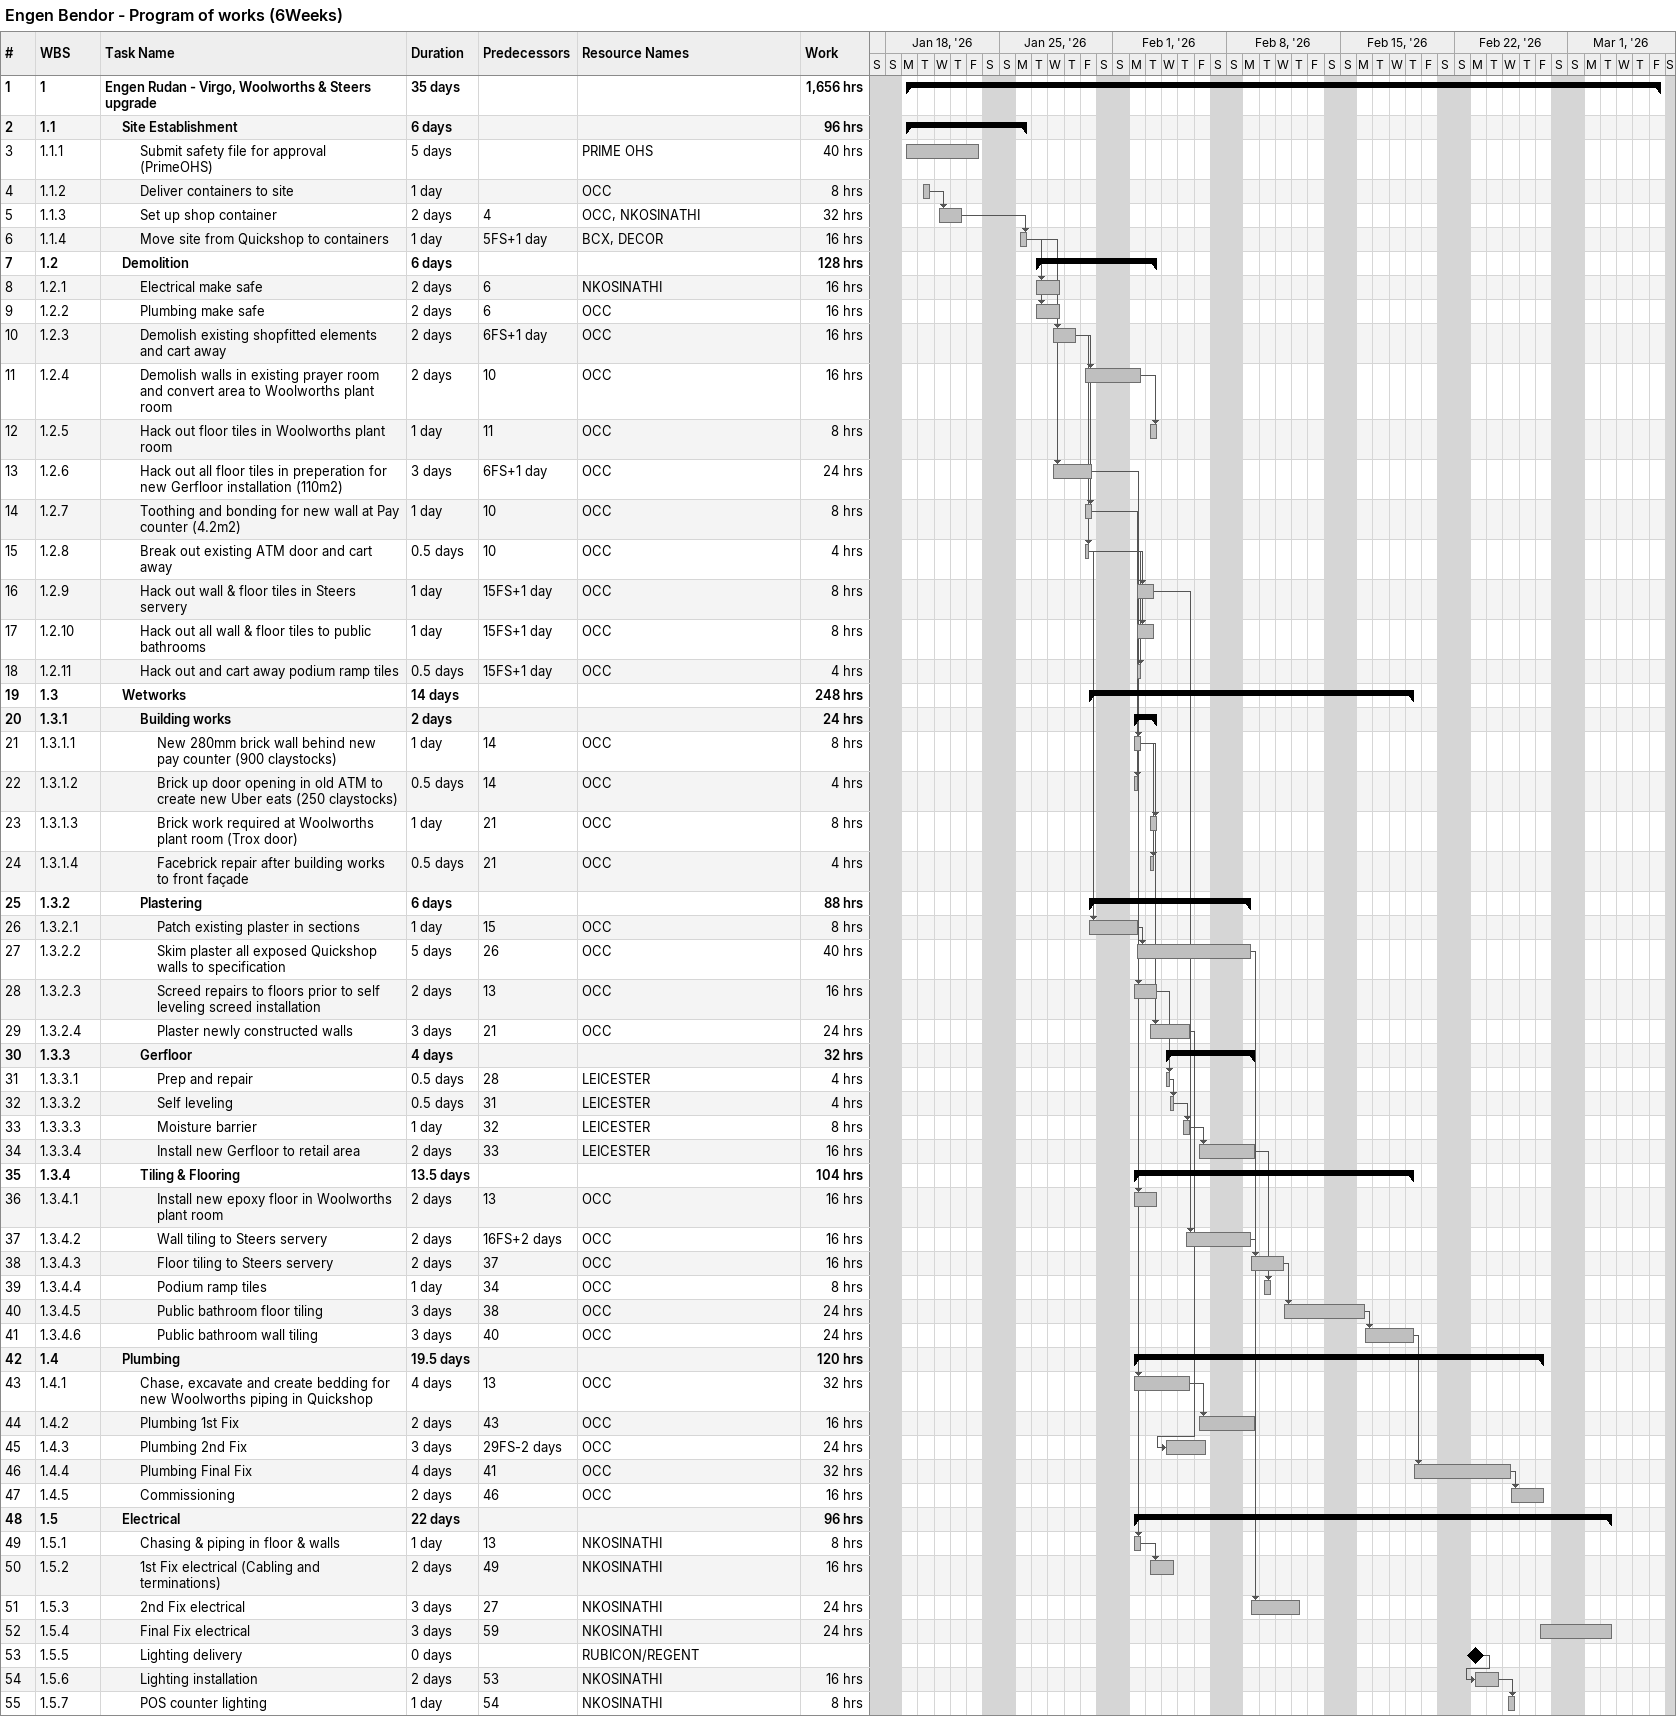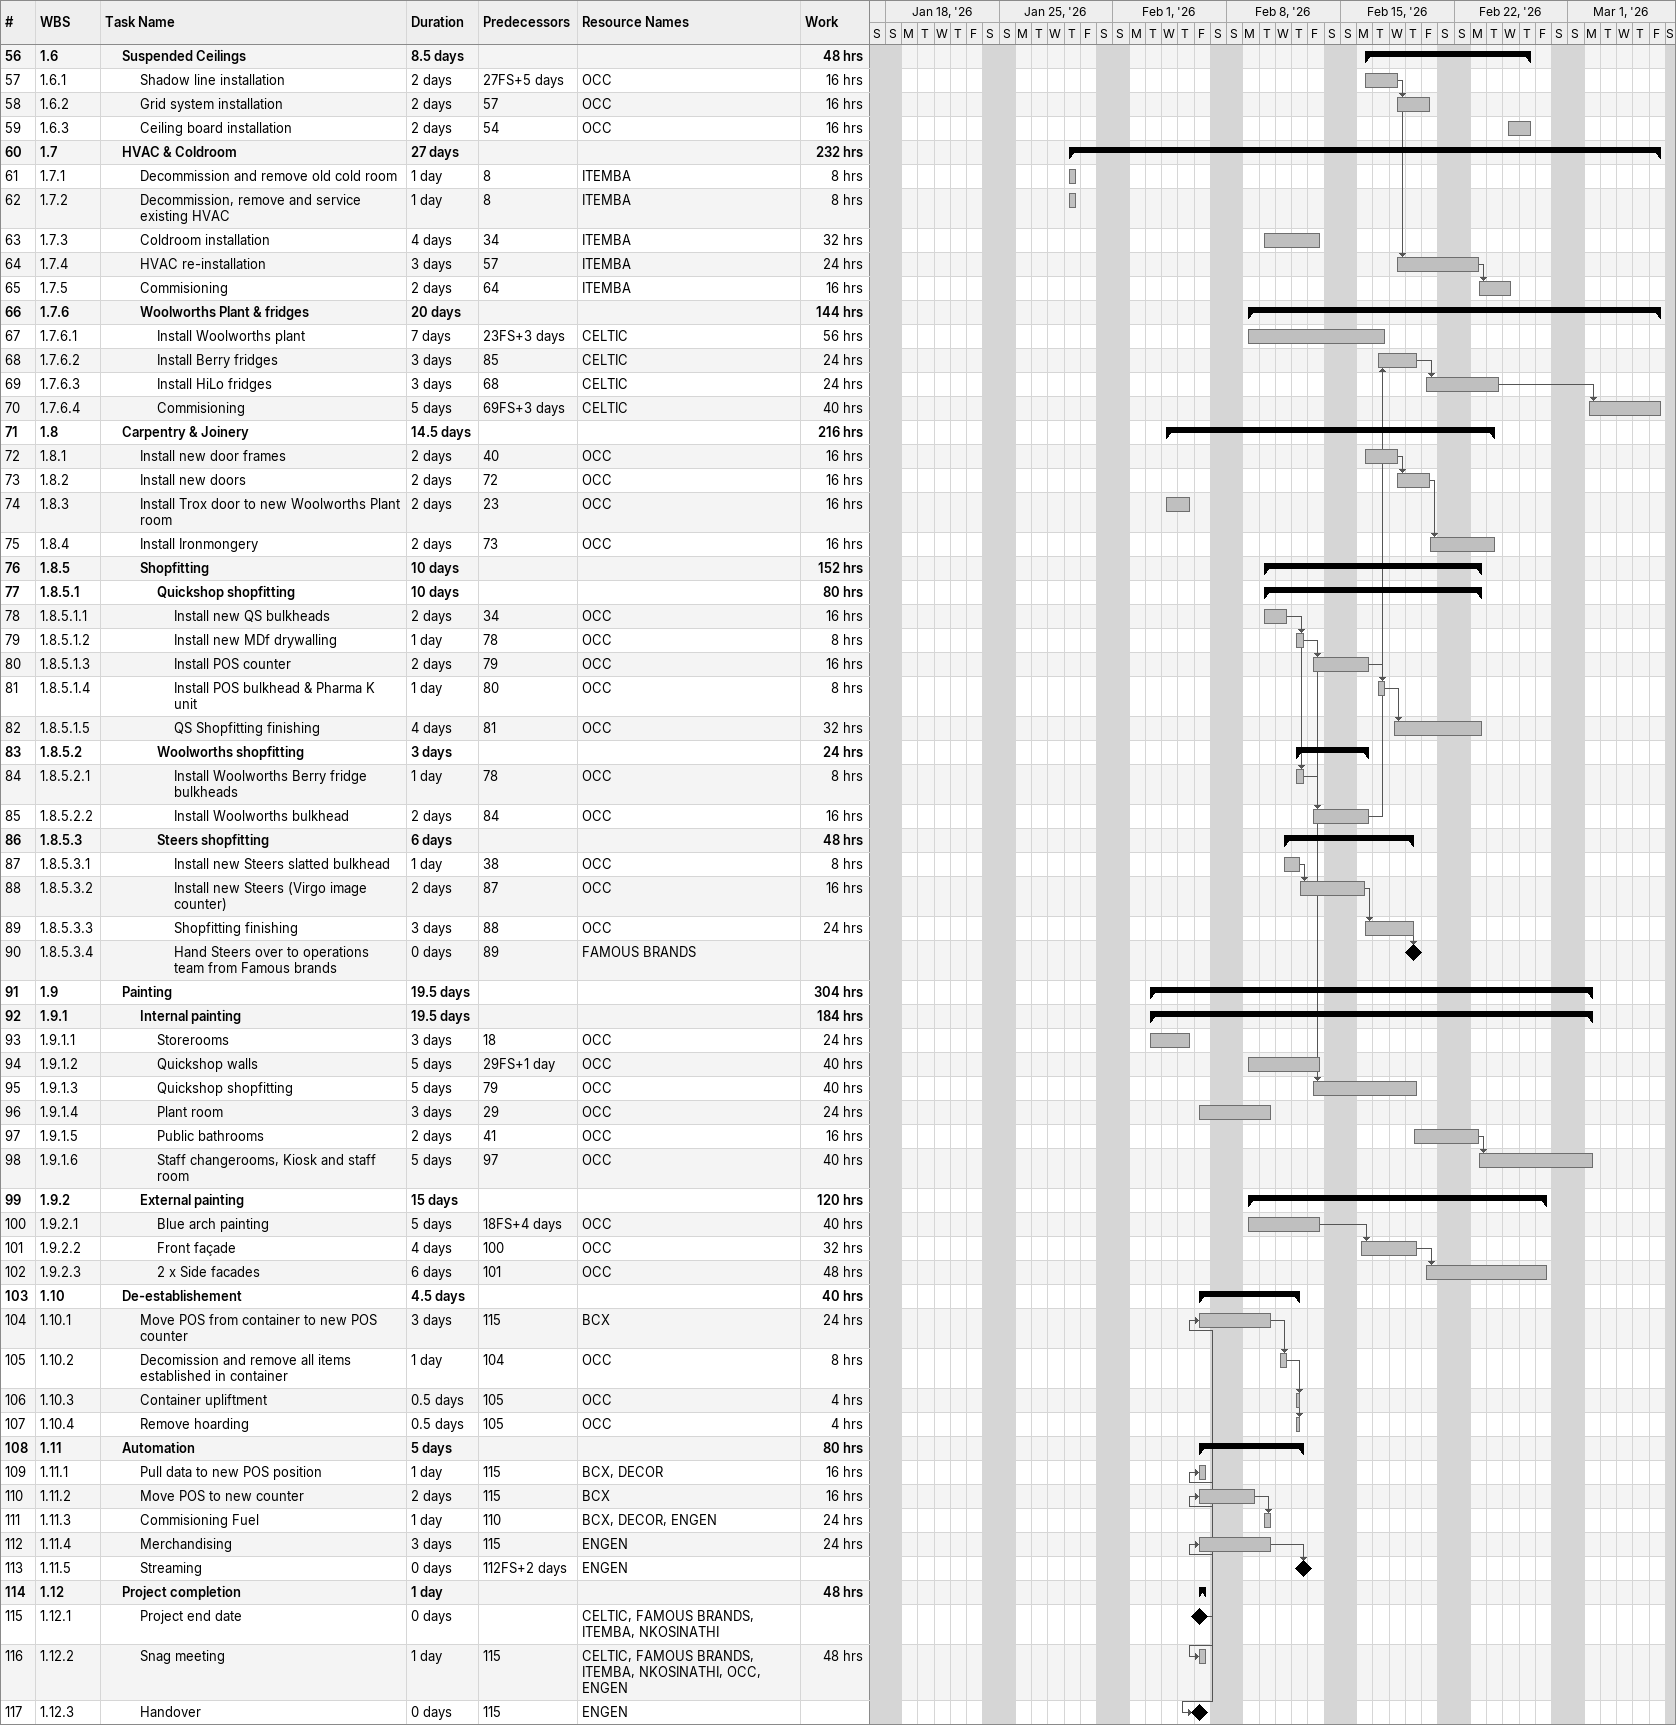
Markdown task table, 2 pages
Engen Bendor - Program of works (6Weeks)

| ID | WBS | Task | Duration | Start | Finish | Predecessors | Resources | Work (h) |
|---|---|---|---|---|---|---|---|---|
| 1 | 1 | **Engen Rudan - Virgo, Woolworths & Steers upgrade** | 35d | 2026-01-19 | 2026-03-06 |  |  | 1656 |
| 2 | 1.1 | **Site Establishment** | 6d | 2026-01-19 | 2026-01-26 |  |  | 96 |
| 3 | 1.1.1 | Submit safety file for approval (PrimeOHS) | 5d | 2026-01-19 | 2026-01-23 |  | PRIME OHS | 40 |
| 4 | 1.1.2 | Deliver containers to site | 1d | 2026-01-20 | 2026-01-20 |  | OCC | 8 |
| 5 | 1.1.3 | Set up shop container | 2d | 2026-01-21 | 2026-01-22 | 4 | OCC, NKOSINATHI | 32 |
| 6 | 1.1.4 | Move site from Quickshop to containers | 1d | 2026-01-26 | 2026-01-26 | 5FS+1d | BCX, DECOR | 16 |
| 7 | 1.2 | **Demolition** | 6d | 2026-01-27 | 2026-02-03 |  |  | 128 |
| 8 | 1.2.1 | Electrical make safe | 2d | 2026-01-27 | 2026-01-28 | 6 | NKOSINATHI | 16 |
| 9 | 1.2.2 | Plumbing make safe | 2d | 2026-01-27 | 2026-01-28 | 6 | OCC | 16 |
| 10 | 1.2.3 | Demolish existing shopfitted elements and cart away | 2d | 2026-01-28 | 2026-01-29 | 6FS+1d | OCC | 16 |
| 11 | 1.2.4 | Demolish walls in existing prayer room and convert area to Woolworths plant room | 2d | 2026-01-30 | 2026-02-02 | 10 | OCC | 16 |
| 12 | 1.2.5 | Hack out floor tiles in Woolworths plant room | 1d | 2026-02-03 | 2026-02-03 | 11 | OCC | 8 |
| 13 | 1.2.6 | Hack out all floor tiles in preperation for new Gerfloor installation (110m2) | 3d | 2026-01-28 | 2026-01-30 | 6FS+1d | OCC | 24 |
| 14 | 1.2.7 | Toothing and bonding for new wall at Pay counter (4.2m2) | 1d | 2026-01-30 | 2026-01-30 | 10 | OCC | 8 |
| 15 | 1.2.8 | Break out existing ATM door and cart away | 0.5d | 2026-01-30 | 2026-01-30 | 10 | OCC | 4 |
| 16 | 1.2.9 | Hack out wall & floor tiles in Steers servery | 1d | 2026-02-02 | 2026-02-03 | 15FS+1d | OCC | 8 |
| 17 | 1.2.10 | Hack out all wall & floor tiles to public bathrooms | 1d | 2026-02-02 | 2026-02-03 | 15FS+1d | OCC | 8 |
| 18 | 1.2.11 | Hack out and cart away podium ramp tiles | 0.5d | 2026-02-02 | 2026-02-02 | 15FS+1d | OCC | 4 |
| 19 | 1.3 | **Wetworks** | 14d | 2026-01-30 | 2026-02-19 |  |  | 248 |
| 20 | 1.3.1 | **Building works** | 2d | 2026-02-02 | 2026-02-03 |  |  | 24 |
| 21 | 1.3.1.1 | New 280mm brick wall behind new pay counter (900 claystocks) | 1d | 2026-02-02 | 2026-02-02 | 14 | OCC | 8 |
| 22 | 1.3.1.2 | Brick up door opening in old ATM to create new Uber eats (250 claystocks) | 0.5d | 2026-02-02 | 2026-02-02 | 14 | OCC | 4 |
| 23 | 1.3.1.3 | Brick work required at Woolworths plant room (Trox door) | 1d | 2026-02-03 | 2026-02-03 | 21 | OCC | 8 |
| 24 | 1.3.1.4 | Facebrick repair after building works to front façade | 0.5d | 2026-02-03 | 2026-02-03 | 21 | OCC | 4 |
| 25 | 1.3.2 | **Plastering** | 6d | 2026-01-30 | 2026-02-09 |  |  | 88 |
| 26 | 1.3.2.1 | Patch existing plaster in sections | 1d | 2026-01-30 | 2026-02-02 | 15 | OCC | 8 |
| 27 | 1.3.2.2 | Skim plaster all exposed Quickshop walls to specification | 5d | 2026-02-02 | 2026-02-09 | 26 | OCC | 40 |
| 28 | 1.3.2.3 | Screed repairs to floors prior to self leveling screed installation | 2d | 2026-02-02 | 2026-02-03 | 13 | OCC | 16 |
| 29 | 1.3.2.4 | Plaster newly constructed walls | 3d | 2026-02-03 | 2026-02-05 | 21 | OCC | 24 |
| 30 | 1.3.3 | **Gerfloor** | 4d | 2026-02-04 | 2026-02-09 |  |  | 32 |
| 31 | 1.3.3.1 | Prep and repair | 0.5d | 2026-02-04 | 2026-02-04 | 28 | LEICESTER | 4 |
| 32 | 1.3.3.2 | Self leveling | 0.5d | 2026-02-04 | 2026-02-04 | 31 | LEICESTER | 4 |
| 33 | 1.3.3.3 | Moisture barrier | 1d | 2026-02-05 | 2026-02-05 | 32 | LEICESTER | 8 |
| 34 | 1.3.3.4 | Install new Gerfloor to retail area | 2d | 2026-02-06 | 2026-02-09 | 33 | LEICESTER | 16 |
| 35 | 1.3.4 | **Tiling & Flooring** | 13.5d | 2026-02-02 | 2026-02-19 |  |  | 104 |
| 36 | 1.3.4.1 | Install new epoxy floor in Woolworths plant room | 2d | 2026-02-02 | 2026-02-03 | 13 | OCC | 16 |
| 37 | 1.3.4.2 | Wall tiling to Steers servery | 2d | 2026-02-05 | 2026-02-09 | 16FS+2d | OCC | 16 |
| 38 | 1.3.4.3 | Floor tiling to Steers servery | 2d | 2026-02-09 | 2026-02-11 | 37 | OCC | 16 |
| 39 | 1.3.4.4 | Podium ramp tiles | 1d | 2026-02-10 | 2026-02-10 | 34 | OCC | 8 |
| 40 | 1.3.4.5 | Public bathroom floor tiling | 3d | 2026-02-11 | 2026-02-16 | 38 | OCC | 24 |
| 41 | 1.3.4.6 | Public bathroom wall tiling | 3d | 2026-02-16 | 2026-02-19 | 40 | OCC | 24 |
| 42 | 1.4 | **Plumbing** | 19.5d | 2026-02-02 | 2026-02-27 |  |  | 120 |
| 43 | 1.4.1 | Chase, excavate and create bedding for new Woolworths piping in Quickshop | 4d | 2026-02-02 | 2026-02-05 | 13 | OCC | 32 |
| 44 | 1.4.2 | Plumbing 1st Fix | 2d | 2026-02-06 | 2026-02-09 | 43 | OCC | 16 |
| 45 | 1.4.3 | Plumbing 2nd Fix | 3d | 2026-02-04 | 2026-02-06 | 29FS-2d | OCC | 24 |
| 46 | 1.4.4 | Plumbing Final Fix | 4d | 2026-02-19 | 2026-02-25 | 41 | OCC | 32 |
| 47 | 1.4.5 | Commissioning | 2d | 2026-02-25 | 2026-02-27 | 46 | OCC | 16 |
| 48 | 1.5 | **Electrical** | 22d | 2026-02-02 | 2026-03-03 |  |  | 96 |
| 49 | 1.5.1 | Chasing & piping in floor & walls | 1d | 2026-02-02 | 2026-02-02 | 13 | NKOSINATHI | 8 |
| 50 | 1.5.2 | 1st Fix electrical (Cabling and terminations) | 2d | 2026-02-03 | 2026-02-04 | 49 | NKOSINATHI | 16 |
| 51 | 1.5.3 | 2nd Fix electrical | 3d | 2026-02-09 | 2026-02-12 | 27 | NKOSINATHI | 24 |
| 52 | 1.5.4 | Final Fix electrical | 3d | 2026-02-27 | 2026-03-03 | 59 | NKOSINATHI | 24 |
| 53 | 1.5.5 | Lighting delivery | 0d | 2026-02-23 | 2026-02-23 |  | RUBICON/REGENT |  |
| 54 | 1.5.6 | Lighting installation | 2d | 2026-02-23 | 2026-02-24 | 53 | NKOSINATHI | 16 |
| 55 | 1.5.7 | POS counter lighting | 1d | 2026-02-25 | 2026-02-25 | 54 | NKOSINATHI | 8 |
| 56 | 1.6 | **Suspended Ceilings** | 8.5d | 2026-02-16 | 2026-02-26 |  |  | 48 |
| 57 | 1.6.1 | Shadow line installation | 2d | 2026-02-16 | 2026-02-18 | 27FS+5d | OCC | 16 |
| 58 | 1.6.2 | Grid system installation | 2d | 2026-02-18 | 2026-02-20 | 57 | OCC | 16 |
| 59 | 1.6.3 | Ceiling board installation | 2d | 2026-02-25 | 2026-02-26 | 54 | OCC | 16 |
| 60 | 1.7 | **HVAC & Coldroom** | 27d | 2026-01-29 | 2026-03-06 |  |  | 232 |
| 61 | 1.7.1 | Decommission and remove old cold room | 1d | 2026-01-29 | 2026-01-29 | 8 | ITEMBA | 8 |
| 62 | 1.7.2 | Decommission, remove and service existing HVAC | 1d | 2026-01-29 | 2026-01-29 | 8 | ITEMBA | 8 |
| 63 | 1.7.3 | Coldroom installation | 4d | 2026-02-10 | 2026-02-13 | 34 | ITEMBA | 32 |
| 64 | 1.7.4 | HVAC re-installation | 3d | 2026-02-18 | 2026-02-23 | 57 | ITEMBA | 24 |
| 65 | 1.7.5 | Commisioning | 2d | 2026-02-23 | 2026-02-25 | 64 | ITEMBA | 16 |
| 66 | 1.7.6 | **Woolworths Plant & fridges** | 20d | 2026-02-09 | 2026-03-06 |  |  | 144 |
| 67 | 1.7.6.1 | Install Woolworths plant | 7d | 2026-02-09 | 2026-02-17 | 23FS+3d | CELTIC | 56 |
| 68 | 1.7.6.2 | Install Berry fridges | 3d | 2026-02-17 | 2026-02-19 | 85 | CELTIC | 24 |
| 69 | 1.7.6.3 | Install HiLo fridges | 3d | 2026-02-20 | 2026-02-24 | 68 | CELTIC | 24 |
| 70 | 1.7.6.4 | Commisioning | 5d | 2026-03-02 | 2026-03-06 | 69FS+3d | CELTIC | 40 |
| 71 | 1.8 | **Carpentry & Joinery** | 14.5d | 2026-02-04 | 2026-02-24 |  |  | 216 |
| 72 | 1.8.1 | Install new door frames | 2d | 2026-02-16 | 2026-02-18 | 40 | OCC | 16 |
| 73 | 1.8.2 | Install new doors | 2d | 2026-02-18 | 2026-02-20 | 72 | OCC | 16 |
| 74 | 1.8.3 | Install Trox door to new Woolworths Plant room | 2d | 2026-02-04 | 2026-02-05 | 23 | OCC | 16 |
| 75 | 1.8.4 | Install Ironmongery | 2d | 2026-02-20 | 2026-02-24 | 73 | OCC | 16 |
| 76 | 1.8.5 | **Shopfitting** | 10d | 2026-02-10 | 2026-02-23 |  |  | 152 |
| 77 | 1.8.5.1 | **Quickshop shopfitting** | 10d | 2026-02-10 | 2026-02-23 |  |  | 80 |
| 78 | 1.8.5.1.1 | Install new QS bulkheads | 2d | 2026-02-10 | 2026-02-11 | 34 | OCC | 16 |
| 79 | 1.8.5.1.2 | Install new MDf drywalling | 1d | 2026-02-12 | 2026-02-12 | 78 | OCC | 8 |
| 80 | 1.8.5.1.3 | Install POS counter | 2d | 2026-02-13 | 2026-02-16 | 79 | OCC | 16 |
| 81 | 1.8.5.1.4 | Install POS bulkhead & Pharma K unit | 1d | 2026-02-17 | 2026-02-17 | 80 | OCC | 8 |
| 82 | 1.8.5.1.5 | QS Shopfitting finishing | 4d | 2026-02-18 | 2026-02-23 | 81 | OCC | 32 |
| 83 | 1.8.5.2 | **Woolworths shopfitting** | 3d | 2026-02-12 | 2026-02-16 |  |  | 24 |
| 84 | 1.8.5.2.1 | Install Woolworths Berry fridge bulkheads | 1d | 2026-02-12 | 2026-02-12 | 78 | OCC | 8 |
| 85 | 1.8.5.2.2 | Install Woolworths bulkhead | 2d | 2026-02-13 | 2026-02-16 | 84 | OCC | 16 |
| 86 | 1.8.5.3 | **Steers shopfitting** | 6d | 2026-02-11 | 2026-02-19 |  |  | 48 |
| 87 | 1.8.5.3.1 | Install new Steers slatted bulkhead | 1d | 2026-02-11 | 2026-02-12 | 38 | OCC | 8 |
| 88 | 1.8.5.3.2 | Install new Steers (Virgo image counter) | 2d | 2026-02-12 | 2026-02-16 | 87 | OCC | 16 |
| 89 | 1.8.5.3.3 | Shopfitting finishing | 3d | 2026-02-16 | 2026-02-19 | 88 | OCC | 24 |
| 90 | 1.8.5.3.4 | Hand Steers over to operations team from Famous brands | 0d | 2026-02-19 | 2026-02-19 | 89 | FAMOUS BRANDS |  |
| 91 | 1.9 | **Painting** | 19.5d | 2026-02-03 | 2026-03-02 |  |  | 304 |
| 92 | 1.9.1 | **Internal painting** | 19.5d | 2026-02-03 | 2026-03-02 |  |  | 184 |
| 93 | 1.9.1.1 | Storerooms | 3d | 2026-02-03 | 2026-02-05 | 18 | OCC | 24 |
| 94 | 1.9.1.2 | Quickshop walls | 5d | 2026-02-09 | 2026-02-13 | 29FS+1d | OCC | 40 |
| 95 | 1.9.1.3 | Quickshop shopfitting | 5d | 2026-02-13 | 2026-02-19 | 79 | OCC | 40 |
| 96 | 1.9.1.4 | Plant room | 3d | 2026-02-06 | 2026-02-10 | 29 | OCC | 24 |
| 97 | 1.9.1.5 | Public bathrooms | 2d | 2026-02-19 | 2026-02-23 | 41 | OCC | 16 |
| 98 | 1.9.1.6 | Staff changerooms, Kiosk and staff room | 5d | 2026-02-23 | 2026-03-02 | 97 | OCC | 40 |
| 99 | 1.9.2 | **External painting** | 15d | 2026-02-09 | 2026-02-27 |  |  | 120 |
| 100 | 1.9.2.1 | Blue arch painting | 5d | 2026-02-09 | 2026-02-13 | 18FS+4d | OCC | 40 |
| 101 | 1.9.2.2 | Front façade | 4d | 2026-02-16 | 2026-02-19 | 100 | OCC | 32 |
| 102 | 1.9.2.3 | 2 x Side facades | 6d | 2026-02-20 | 2026-02-27 | 101 | OCC | 48 |
| 103 | 1.10 | **De-establishement** | 4.5d | 2026-02-06 | 2026-02-12 |  |  | 40 |
| 104 | 1.10.1 | Move POS from container to new POS counter | 3d | 2026-02-06 | 2026-02-10 | 115 | BCX | 24 |
| 105 | 1.10.2 | Decomission and remove all items established in container | 1d | 2026-02-11 | 2026-02-11 | 104 | OCC | 8 |
| 106 | 1.10.3 | Container upliftment | 0.5d | 2026-02-12 | 2026-02-12 | 105 | OCC | 4 |
| 107 | 1.10.4 | Remove hoarding | 0.5d | 2026-02-12 | 2026-02-12 | 105 | OCC | 4 |
| 108 | 1.11 | **Automation** | 5d | 2026-02-06 | 2026-02-12 |  |  | 80 |
| 109 | 1.11.1 | Pull data to new POS position | 1d | 2026-02-06 | 2026-02-06 | 115 | BCX, DECOR | 16 |
| 110 | 1.11.2 | Move POS to new counter | 2d | 2026-02-06 | 2026-02-09 | 115 | BCX | 16 |
| 111 | 1.11.3 | Commisioning Fuel | 1d | 2026-02-10 | 2026-02-10 | 110 | BCX, DECOR, ENGEN | 24 |
| 112 | 1.11.4 | Merchandising | 3d | 2026-02-06 | 2026-02-10 | 115 | ENGEN | 24 |
| 113 | 1.11.5 | Streaming | 0d | 2026-02-12 | 2026-02-12 | 112FS+2d | ENGEN |  |
| 114 | 1.12 | **Project completion** | 1d | 2026-02-06 | 2026-02-06 |  |  | 48 |
| 115 | 1.12.1 | Project end date | 0d | 2026-02-06 | 2026-02-06 |  | CELTIC, FAMOUS BRANDS, ITEMBA, NKOSINATHI |  |
| 116 | 1.12.2 | Snag meeting | 1d | 2026-02-06 | 2026-02-06 | 115 | CELTIC, FAMOUS BRANDS, ITEMBA, NKOSINATHI, OCC, ENGEN | 48 |
| 117 | 1.12.3 | Handover | 0d | 2026-02-06 | 2026-02-06 | 115 | ENGEN |  |
